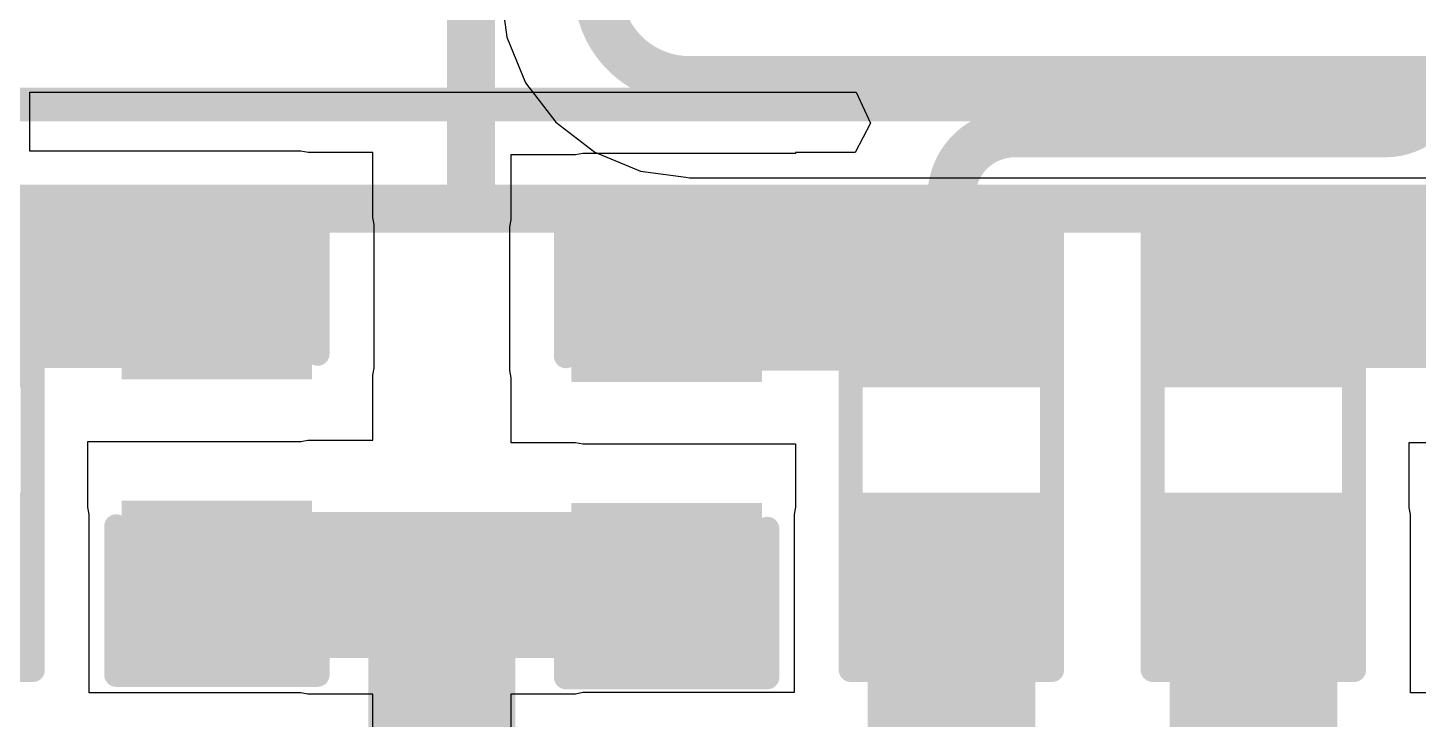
# Model space of a CAD drawing. Header units: inches. Extents: x 0 to 35.2, y -0.7 to 15.9.
# Drawn here: x 1.4651 to 1.7551, y 0.5126 to 0.6569 of the extents above; entities that cross this region are included whole.
import ezdxf

# ---------------------------------------------------------------- set-up
doc = ezdxf.new("R2010")
doc.units = ezdxf.units.IN
doc.header["$MEASUREMENT"] = 0
for name, color, linetype in [('Bottom Layer', 5, 'Continuous'), ('GND2', 76, 'Continuous'), ('Top Layer', 1, 'Continuous'), ('Top Overlay', 2, 'Continuous'), ('Top Paste', 8, 'Continuous'), ('Top Solder', 216, 'Continuous')]:
    doc.layers.add(name, color=color, linetype=linetype)

# ---------------------------------------------------------------- blocks, each defined once
blk = doc.blocks.new('R___0603_63')
at = {"layer": 'Top Layer'}
for points in [[(-0.015, 0.0175), (-0.015, -0.0175), (-0.045, -0.0175), (-0.045, 0.0175)], [(0.045, 0.0175), (0.045, -0.0175), (0.015, -0.0175), (0.015, 0.0175)]]:
    blk.add_hatch(color=1, dxfattribs=at).paths.add_polyline_path(points)
at = {"layer": 'Top Paste'}
for points in [[(-0.015, 0.0175), (-0.015, -0.0175), (-0.045, -0.0175), (-0.045, 0.0175)], [(0.045, 0.0175), (0.045, -0.0175), (0.015, -0.0175), (0.015, 0.0175)]]:
    blk.add_hatch(color=8, dxfattribs=at).paths.add_polyline_path(points)
at = {"layer": 'Top Solder'}
for points in [[(-0.011, 0.0215), (-0.011, -0.0215), (-0.049, -0.0215), (-0.049, 0.0215)], [(0.049, 0.0215), (0.049, -0.0215), (0.011, -0.0215), (0.011, 0.0215)]]:
    blk.add_hatch(color=216, dxfattribs=at).paths.add_polyline_path(points)
at = {"layer": 'Top Overlay'}
for points in [[(-0.048, 0.021, 0.005, 0.005, 0), (0.048, 0.021, 0.005, 0.005, 0)], [(-0.048, 0.021, 0.005, 0.005, 0), (-0.048, -0.021, 0.005, 0.005, 0)], [(0.048, 0.021, 0.005, 0.005, 0), (0.048, -0.021, 0.005, 0.005, 0)], [(-0.048, -0.021, 0.005, 0.005, 0), (0.048, -0.021, 0.005, 0.005, 0)]]:
    blk.add_lwpolyline(points, format="xyseb", dxfattribs=at)
for points in [[(-0.04925, 0.021, 0.0025, 0.0025, 1), (-0.04675, 0.021, 0.0025, 0.0025, 1)], [(-0.04925, 0.021, 0.0025, 0.0025, 1), (-0.04675, 0.021, 0.0025, 0.0025, 1)], [(0.04675, 0.021, 0.0025, 0.0025, 1), (0.04925, 0.021, 0.0025, 0.0025, 1)], [(0.04675, 0.021, 0.0025, 0.0025, 1), (0.04925, 0.021, 0.0025, 0.0025, 1)], [(-0.04925, -0.021, 0.0025, 0.0025, 1), (-0.04675, -0.021, 0.0025, 0.0025, 1)], [(-0.04925, -0.021, 0.0025, 0.0025, 1), (-0.04675, -0.021, 0.0025, 0.0025, 1)], [(0.04675, -0.021, 0.0025, 0.0025, 1), (0.04925, -0.021, 0.0025, 0.0025, 1)], [(0.04675, -0.021, 0.0025, 0.0025, 1), (0.04925, -0.021, 0.0025, 0.0025, 1)]]:
    blk.add_lwpolyline(points, format="xyseb", close=True, dxfattribs=at)
blk = doc.blocks.new('R___0603_67')
at = {"layer": 'Top Layer'}
for points in [[(-0.015, 0.0175), (-0.015, -0.0175), (-0.045, -0.0175), (-0.045, 0.0175)], [(0.045, 0.0175), (0.045, -0.0175), (0.015, -0.0175), (0.015, 0.0175)]]:
    blk.add_hatch(color=1, dxfattribs=at).paths.add_polyline_path(points)
at = {"layer": 'Top Paste'}
for points in [[(-0.015, 0.0175), (-0.015, -0.0175), (-0.045, -0.0175), (-0.045, 0.0175)], [(0.045, 0.0175), (0.045, -0.0175), (0.015, -0.0175), (0.015, 0.0175)]]:
    blk.add_hatch(color=8, dxfattribs=at).paths.add_polyline_path(points)
at = {"layer": 'Top Solder'}
for points in [[(-0.011, 0.0215), (-0.011, -0.0215), (-0.049, -0.0215), (-0.049, 0.0215)], [(0.049, 0.0215), (0.049, -0.0215), (0.011, -0.0215), (0.011, 0.0215)]]:
    blk.add_hatch(color=216, dxfattribs=at).paths.add_polyline_path(points)
at = {"layer": 'Top Overlay'}
for points in [[(-0.048, 0.021, 0.005, 0.005, 0), (0.048, 0.021, 0.005, 0.005, 0)], [(-0.048, 0.021, 0.005, 0.005, 0), (-0.048, -0.021, 0.005, 0.005, 0)], [(0.048, 0.021, 0.005, 0.005, 0), (0.048, -0.021, 0.005, 0.005, 0)], [(-0.048, -0.021, 0.005, 0.005, 0), (0.048, -0.021, 0.005, 0.005, 0)]]:
    blk.add_lwpolyline(points, format="xyseb", dxfattribs=at)
for points in [[(-0.04925, 0.021, 0.0025, 0.0025, 1), (-0.04675, 0.021, 0.0025, 0.0025, 1)], [(-0.04925, 0.021, 0.0025, 0.0025, 1), (-0.04675, 0.021, 0.0025, 0.0025, 1)], [(0.04675, 0.021, 0.0025, 0.0025, 1), (0.04925, 0.021, 0.0025, 0.0025, 1)], [(0.04675, 0.021, 0.0025, 0.0025, 1), (0.04925, 0.021, 0.0025, 0.0025, 1)], [(-0.04925, -0.021, 0.0025, 0.0025, 1), (-0.04675, -0.021, 0.0025, 0.0025, 1)], [(-0.04925, -0.021, 0.0025, 0.0025, 1), (-0.04675, -0.021, 0.0025, 0.0025, 1)], [(0.04675, -0.021, 0.0025, 0.0025, 1), (0.04925, -0.021, 0.0025, 0.0025, 1)], [(0.04675, -0.021, 0.0025, 0.0025, 1), (0.04925, -0.021, 0.0025, 0.0025, 1)]]:
    blk.add_lwpolyline(points, format="xyseb", close=True, dxfattribs=at)
blk = doc.blocks.new('R___0603_73')
at = {"layer": 'Top Layer'}
for points in [[(-0.015, 0.0175), (-0.015, -0.0175), (-0.045, -0.0175), (-0.045, 0.0175)], [(0.045, 0.0175), (0.045, -0.0175), (0.015, -0.0175), (0.015, 0.0175)]]:
    blk.add_hatch(color=1, dxfattribs=at).paths.add_polyline_path(points)
at = {"layer": 'Top Paste'}
for points in [[(-0.015, 0.0175), (-0.015, -0.0175), (-0.045, -0.0175), (-0.045, 0.0175)], [(0.045, 0.0175), (0.045, -0.0175), (0.015, -0.0175), (0.015, 0.0175)]]:
    blk.add_hatch(color=8, dxfattribs=at).paths.add_polyline_path(points)
at = {"layer": 'Top Solder'}
for points in [[(-0.011, 0.0215), (-0.011, -0.0215), (-0.049, -0.0215), (-0.049, 0.0215)], [(0.049, 0.0215), (0.049, -0.0215), (0.011, -0.0215), (0.011, 0.0215)]]:
    blk.add_hatch(color=216, dxfattribs=at).paths.add_polyline_path(points)
at = {"layer": 'Top Overlay'}
for points in [[(-0.048, 0.021, 0.005, 0.005, 0), (-0.048, -0.021, 0.005, 0.005, 0)], [(-0.048, 0.021, 0.005, 0.005, 0), (0.048, 0.021, 0.005, 0.005, 0)], [(0.048, 0.021, 0.005, 0.005, 0), (0.048, -0.021, 0.005, 0.005, 0)], [(-0.048, -0.021, 0.005, 0.005, 0), (0.048, -0.021, 0.005, 0.005, 0)]]:
    blk.add_lwpolyline(points, format="xyseb", dxfattribs=at)
for points in [[(-0.04925, 0.021, 0.0025, 0.0025, 1), (-0.04675, 0.021, 0.0025, 0.0025, 1)], [(-0.04925, 0.021, 0.0025, 0.0025, 1), (-0.04675, 0.021, 0.0025, 0.0025, 1)], [(0.04675, 0.021, 0.0025, 0.0025, 1), (0.04925, 0.021, 0.0025, 0.0025, 1)], [(0.04675, 0.021, 0.0025, 0.0025, 1), (0.04925, 0.021, 0.0025, 0.0025, 1)], [(-0.04925, -0.021, 0.0025, 0.0025, 1), (-0.04675, -0.021, 0.0025, 0.0025, 1)], [(-0.04925, -0.021, 0.0025, 0.0025, 1), (-0.04675, -0.021, 0.0025, 0.0025, 1)], [(0.04675, -0.021, 0.0025, 0.0025, 1), (0.04925, -0.021, 0.0025, 0.0025, 1)], [(0.04675, -0.021, 0.0025, 0.0025, 1), (0.04925, -0.021, 0.0025, 0.0025, 1)]]:
    blk.add_lwpolyline(points, format="xyseb", close=True, dxfattribs=at)
blk = doc.blocks.new('C___0603_150')
at = {"layer": 'Top Layer'}
for points in [[(-0.015, 0.0175), (-0.015, -0.0175), (-0.045, -0.0175), (-0.045, 0.0175)], [(0.045, 0.0175), (0.045, -0.0175), (0.015, -0.0175), (0.015, 0.0175)]]:
    blk.add_hatch(color=1, dxfattribs=at).paths.add_polyline_path(points)
at = {"layer": 'Top Paste'}
for points in [[(-0.015, 0.0175), (-0.015, -0.0175), (-0.045, -0.0175), (-0.045, 0.0175)], [(0.045, 0.0175), (0.045, -0.0175), (0.015, -0.0175), (0.015, 0.0175)]]:
    blk.add_hatch(color=8, dxfattribs=at).paths.add_polyline_path(points)
at = {"layer": 'Top Solder'}
for points in [[(-0.01264, 0.01986), (-0.01264, -0.01986), (-0.04736, -0.01986), (-0.04736, 0.01986)], [(0.04736, 0.01986), (0.04736, -0.01986), (0.01264, -0.01986), (0.01264, 0.01986)]]:
    blk.add_hatch(color=216, dxfattribs=at).paths.add_polyline_path(points)
at = {"layer": 'Top Overlay'}
for points in [[(-0.049, 0.021, 0.005, 0.005, 0), (-0.018, 0.021, 0.005, 0.005, 0)], [(-0.049, 0.021, 0.005, 0.005, 0), (-0.049, -0.021, 0.005, 0.005, 0)], [(0.018, 0.021, 0.005, 0.005, 0), (0.049, 0.021, 0.005, 0.005, 0)], [(0.049, 0.021, 0.005, 0.005, 0), (0.049, -0.021, 0.005, 0.005, 0)], [(-0.049, -0.021, 0.005, 0.005, 0), (-0.018, -0.021, 0.005, 0.005, 0)], [(0.018, -0.021, 0.005, 0.005, 0), (0.049, -0.021, 0.005, 0.005, 0)]]:
    blk.add_lwpolyline(points, format="xyseb", dxfattribs=at)
for points in [[(-0.05025, 0.021, 0.0025, 0.0025, 1), (-0.04775, 0.021, 0.0025, 0.0025, 1)], [(-0.05025, 0.021, 0.0025, 0.0025, 1), (-0.04775, 0.021, 0.0025, 0.0025, 1)], [(-0.01925, 0.021, 0.0025, 0.0025, 1), (-0.01675, 0.021, 0.0025, 0.0025, 1)], [(0.01675, 0.021, 0.0025, 0.0025, 1), (0.01925, 0.021, 0.0025, 0.0025, 1)], [(0.04775, 0.021, 0.0025, 0.0025, 1), (0.05025, 0.021, 0.0025, 0.0025, 1)], [(0.04775, 0.021, 0.0025, 0.0025, 1), (0.05025, 0.021, 0.0025, 0.0025, 1)], [(-0.05025, -0.021, 0.0025, 0.0025, 1), (-0.04775, -0.021, 0.0025, 0.0025, 1)], [(-0.05025, -0.021, 0.0025, 0.0025, 1), (-0.04775, -0.021, 0.0025, 0.0025, 1)], [(-0.01925, -0.021, 0.0025, 0.0025, 1), (-0.01675, -0.021, 0.0025, 0.0025, 1)], [(0.01675, -0.021, 0.0025, 0.0025, 1), (0.01925, -0.021, 0.0025, 0.0025, 1)], [(0.04775, -0.021, 0.0025, 0.0025, 1), (0.05025, -0.021, 0.0025, 0.0025, 1)], [(0.04775, -0.021, 0.0025, 0.0025, 1), (0.05025, -0.021, 0.0025, 0.0025, 1)]]:
    blk.add_lwpolyline(points, format="xyseb", close=True, dxfattribs=at)
blk = doc.blocks.new('C___0603_153')
at = {"layer": 'Top Layer'}
for points in [[(-0.015, 0.0175), (-0.015, -0.0175), (-0.045, -0.0175), (-0.045, 0.0175)], [(0.045, 0.0175), (0.045, -0.0175), (0.015, -0.0175), (0.015, 0.0175)]]:
    blk.add_hatch(color=1, dxfattribs=at).paths.add_polyline_path(points)
at = {"layer": 'Top Paste'}
for points in [[(-0.015, 0.0175), (-0.015, -0.0175), (-0.045, -0.0175), (-0.045, 0.0175)], [(0.045, 0.0175), (0.045, -0.0175), (0.015, -0.0175), (0.015, 0.0175)]]:
    blk.add_hatch(color=8, dxfattribs=at).paths.add_polyline_path(points)
at = {"layer": 'Top Solder'}
for points in [[(-0.01264, 0.01986), (-0.01264, -0.01986), (-0.04736, -0.01986), (-0.04736, 0.01986)], [(0.04736, 0.01986), (0.04736, -0.01986), (0.01264, -0.01986), (0.01264, 0.01986)]]:
    blk.add_hatch(color=216, dxfattribs=at).paths.add_polyline_path(points)
at = {"layer": 'Top Overlay'}
for points in [[(-0.018, 0.021, 0.005, 0.005, 0), (-0.049, 0.021, 0.005, 0.005, 0)], [(-0.049, -0.021, 0.005, 0.005, 0), (-0.049, 0.021, 0.005, 0.005, 0)], [(0.049, 0.021, 0.005, 0.005, 0), (0.018, 0.021, 0.005, 0.005, 0)], [(0.049, -0.021, 0.005, 0.005, 0), (0.049, 0.021, 0.005, 0.005, 0)], [(-0.018, -0.021, 0.005, 0.005, 0), (-0.049, -0.021, 0.005, 0.005, 0)], [(0.049, -0.021, 0.005, 0.005, 0), (0.018, -0.021, 0.005, 0.005, 0)]]:
    blk.add_lwpolyline(points, format="xyseb", dxfattribs=at)
for points in [[(-0.05025, 0.021, 0.0025, 0.0025, 1), (-0.04775, 0.021, 0.0025, 0.0025, 1)], [(-0.05025, 0.021, 0.0025, 0.0025, 1), (-0.04775, 0.021, 0.0025, 0.0025, 1)], [(-0.01925, 0.021, 0.0025, 0.0025, 1), (-0.01675, 0.021, 0.0025, 0.0025, 1)], [(0.01675, 0.021, 0.0025, 0.0025, 1), (0.01925, 0.021, 0.0025, 0.0025, 1)], [(0.04775, 0.021, 0.0025, 0.0025, 1), (0.05025, 0.021, 0.0025, 0.0025, 1)], [(0.04775, 0.021, 0.0025, 0.0025, 1), (0.05025, 0.021, 0.0025, 0.0025, 1)], [(-0.05025, -0.021, 0.0025, 0.0025, 1), (-0.04775, -0.021, 0.0025, 0.0025, 1)], [(-0.05025, -0.021, 0.0025, 0.0025, 1), (-0.04775, -0.021, 0.0025, 0.0025, 1)], [(-0.01925, -0.021, 0.0025, 0.0025, 1), (-0.01675, -0.021, 0.0025, 0.0025, 1)], [(0.01675, -0.021, 0.0025, 0.0025, 1), (0.01925, -0.021, 0.0025, 0.0025, 1)], [(0.04775, -0.021, 0.0025, 0.0025, 1), (0.05025, -0.021, 0.0025, 0.0025, 1)], [(0.04775, -0.021, 0.0025, 0.0025, 1), (0.05025, -0.021, 0.0025, 0.0025, 1)]]:
    blk.add_lwpolyline(points, format="xyseb", close=True, dxfattribs=at)

msp = doc.modelspace()

# ---------------------------------------------------------------- hatches: boundary and pattern name
at = {"layer": 'Top Layer'}
for points in [[(1.42766, 0.58589), (1.52206, 0.58589), (1.52206, 0.61589), (1.42766, 0.61589)], [(1.58086, 0.58538), (1.67526, 0.58538), (1.67526, 0.61538), (1.58086, 0.61538)], [(1.70325, 0.5859), (1.79765, 0.5859), (1.79765, 0.6159), (1.70325, 0.6159)], [(1.48706, 0.52538), (1.61586, 0.52538), (1.61586, 0.55589), (1.48706, 0.55589)], [(1.64026, 0.47238), (1.67526, 0.47238), (1.67526, 0.55538), (1.64026, 0.55538)], [(1.73825, 0.55536), (1.70325, 0.55536), (1.70325, 0.47236), (1.73825, 0.47236)], [(1.53611, 0.41289), (1.56681, 0.41289), (1.56681, 0.544), (1.53611, 0.544)]]:
    msp.add_hatch(color=1, dxfattribs=at).paths.add_polyline_path(points)

# ---------------------------------------------------------------- linework, layer by layer
at = {"layer": 'Bottom Layer'}
for p, q in [((1.56377, 0.66435), (1.56501, 0.65493)), ((1.56501, 0.65493), (1.56895, 0.64541)), ((1.56895, 0.64541), (1.57523, 0.63723)), ((1.57523, 0.63723), (1.58341, 0.63095)), ((1.58341, 0.63095), (1.59293, 0.62701)), ((1.59293, 0.62701), (1.60235, 0.62577)), ((1.60235, 0.62577), (1.60315, 0.62561)), ((1.60315, 0.62561), (1.95286, 0.62561))]:
    msp.add_line(p, q, dxfattribs=at)
for points in [[(1.60315, 0.646, 0.01, 0.01, -0.414214), (1.584, 0.66515, 0.01, 0.01, 0)], [(1.60315, 0.646, 0.01, 0.01, 0), (1.95286, 0.646, 0.01, 0.01, 0)]]:
    msp.add_lwpolyline(points, format="xyseb", dxfattribs=at)
msp.add_lwpolyline([(1.60065, 0.646, 0.005, 0.005, 1), (1.60565, 0.646, 0.005, 0.005, 1)], format="xyseb", close=True, dxfattribs=at)
msp.add_lwpolyline([(1.60065, 0.646, 0.005, 0.005, 1), (1.60565, 0.646, 0.005, 0.005, 1)], format="xyseb", close=True, dxfattribs=at)
at = {"layer": 'GND2'}
for points in [[(1.55757, 0.61917, 0.01, 0.01, 0), (1.55757, 0.76615, 0.01, 0.01, 0)], [(0.74117, 0.61917, 0.01, 0.01, 0), (1.55757, 0.61917, 0.01, 0.01, 0)], [(1.55757, 0.61917, 0.01, 0.01, 0), (1.77921, 0.61917, 0.01, 0.01, 0)]]:
    msp.add_lwpolyline(points, format="xyseb", dxfattribs=at)
msp.add_lwpolyline([(1.55507, 0.61917, 0.005, 0.005, 1), (1.56007, 0.61917, 0.005, 0.005, 1)], format="xyseb", close=True, dxfattribs=at)
msp.add_lwpolyline([(1.55507, 0.61917, 0.005, 0.005, 1), (1.56007, 0.61917, 0.005, 0.005, 1)], format="xyseb", close=True, dxfattribs=at)
msp.add_lwpolyline([(1.55507, 0.61917, 0.005, 0.005, 1), (1.56007, 0.61917, 0.005, 0.005, 1)], format="xyseb", close=True, dxfattribs=at)
at = {"layer": 'Top Layer'}
for p, q in [((1.46555, 0.63119), (1.46555, 0.6435)), ((1.46555, 0.6435), (1.63789, 0.6435)), ((1.63789, 0.6435), (1.64091, 0.63704)), ((1.64091, 0.63704), (1.63771, 0.6309)), ((1.52206, 0.63119), (1.46555, 0.63119)), ((1.52357, 0.63089), (1.52206, 0.63119)), ((1.53706, 0.63089), (1.52357, 0.63089)), ((1.53706, 0.61735), (1.53706, 0.63089)), ((1.57938, 0.63038), (1.56586, 0.63038)), ((1.56586, 0.63038), (1.56586, 0.61686)), ((1.58086, 0.63067), (1.57938, 0.63038)), ((1.62526, 0.63067), (1.58086, 0.63067)), ((1.63771, 0.6309), (1.62526, 0.6309)), ((1.62526, 0.6309), (1.62526, 0.63067)), ((1.53735, 0.61589), (1.53706, 0.61735)), ((1.53735, 0.58589), (1.53735, 0.61589)), ((1.56586, 0.61686), (1.56556, 0.61538)), ((1.56556, 0.61538), (1.56556, 0.58538)), ((1.53706, 0.58443), (1.53735, 0.58589)), ((1.53706, 0.57089), (1.53706, 0.58443)), ((1.56556, 0.58538), (1.56586, 0.5839)), ((1.56586, 0.5839), (1.56586, 0.57038)), ((1.47766, 0.55685), (1.47766, 0.5706)), ((1.47766, 0.5706), (1.52206, 0.5706)), ((1.52206, 0.5706), (1.5235, 0.57089)), ((1.5235, 0.57089), (1.53706, 0.57089)), ((1.56586, 0.57038), (1.57938, 0.57038)), ((1.57938, 0.57038), (1.58086, 0.57009)), ((1.58086, 0.57009), (1.62526, 0.57009)), ((1.62526, 0.57009), (1.62526, 0.55685)), ((1.75325, 0.55683), (1.75325, 0.57037)), ((1.75325, 0.57037), (1.81265, 0.57037)), ((1.47795, 0.55537), (1.47766, 0.55685)), ((1.62526, 0.55685), (1.62497, 0.55538)), ((1.75354, 0.55536), (1.75325, 0.55683)), ((1.47795, 0.51817), (1.47795, 0.55537)), ((1.62497, 0.55538), (1.62497, 0.51819)), ((1.75354, 0.51817), (1.75354, 0.55536)), ((1.52206, 0.51817), (1.47795, 0.51817)), ((1.52354, 0.51788), (1.52206, 0.51817)), ((1.53706, 0.51788), (1.52354, 0.51788)), ((1.53706, 0.50436), (1.53706, 0.51788)), ((1.57938, 0.51789), (1.56586, 0.51789)), ((1.56586, 0.51789), (1.56586, 0.50437)), ((1.58086, 0.51819), (1.57938, 0.51789)), ((1.62497, 0.51819), (1.58086, 0.51819)), ((1.79765, 0.51817), (1.75354, 0.51817))]:
    msp.add_line(p, q, dxfattribs=at)
for points in [[(1.76047, 0.64702, 0.01, 0.01, -0.414214), (1.74835, 0.63489, 0.01, 0.01, 0)], [(1.65776, 0.62167, 0.01, 0.01, -0.414214), (1.67098, 0.63489, 0.01, 0.01, 0)], [(1.67098, 0.63489, 0.01, 0.01, 0), (1.74835, 0.63489, 0.01, 0.01, 0)], [(1.65776, 0.6009, 0.01, 0.01, 0), (1.65776, 0.62167, 0.01, 0.01, 0)]]:
    msp.add_lwpolyline(points, format="xyseb", dxfattribs=at)
for points in [[(1.66848, 0.63489, 0.005, 0.005, 1), (1.67348, 0.63489, 0.005, 0.005, 1)], [(1.66848, 0.63489, 0.005, 0.005, 1), (1.67348, 0.63489, 0.005, 0.005, 1)], [(1.74585, 0.63489, 0.005, 0.005, 1), (1.75085, 0.63489, 0.005, 0.005, 1)], [(1.74585, 0.63489, 0.005, 0.005, 1), (1.75085, 0.63489, 0.005, 0.005, 1)], [(1.65526, 0.62167, 0.005, 0.005, 1), (1.66026, 0.62167, 0.005, 0.005, 1)], [(1.65526, 0.62167, 0.005, 0.005, 1), (1.66026, 0.62167, 0.005, 0.005, 1)], [(1.65526, 0.6009, 0.005, 0.005, 1), (1.66026, 0.6009, 0.005, 0.005, 1)]]:
    msp.add_lwpolyline(points, format="xyseb", close=True, dxfattribs=at)
at = {"layer": 'Top Overlay'}
msp.add_lwpolyline([(1.30177, 0.64092, 0.007, 0.007, 0), (2.11653, 0.64092, 0.007, 0.007, 0)], format="xyseb", dxfattribs=at)

# ---------------------------------------------------------------- block references
for name, p, rotation in [('R___0603_73', (1.44516, 0.57089), 90), ('C___0603_153', (1.50456, 0.57089), 270), ('C___0603_150', (1.59836, 0.57038), 90), ('R___0603_67', (1.65776, 0.5709), 90), ('R___0603_63', (1.72075, 0.5709), 90)]:
    msp.add_blockref(name, p, dxfattribs=dict(rotation=rotation))

doc.saveas('drawing.dxf')
